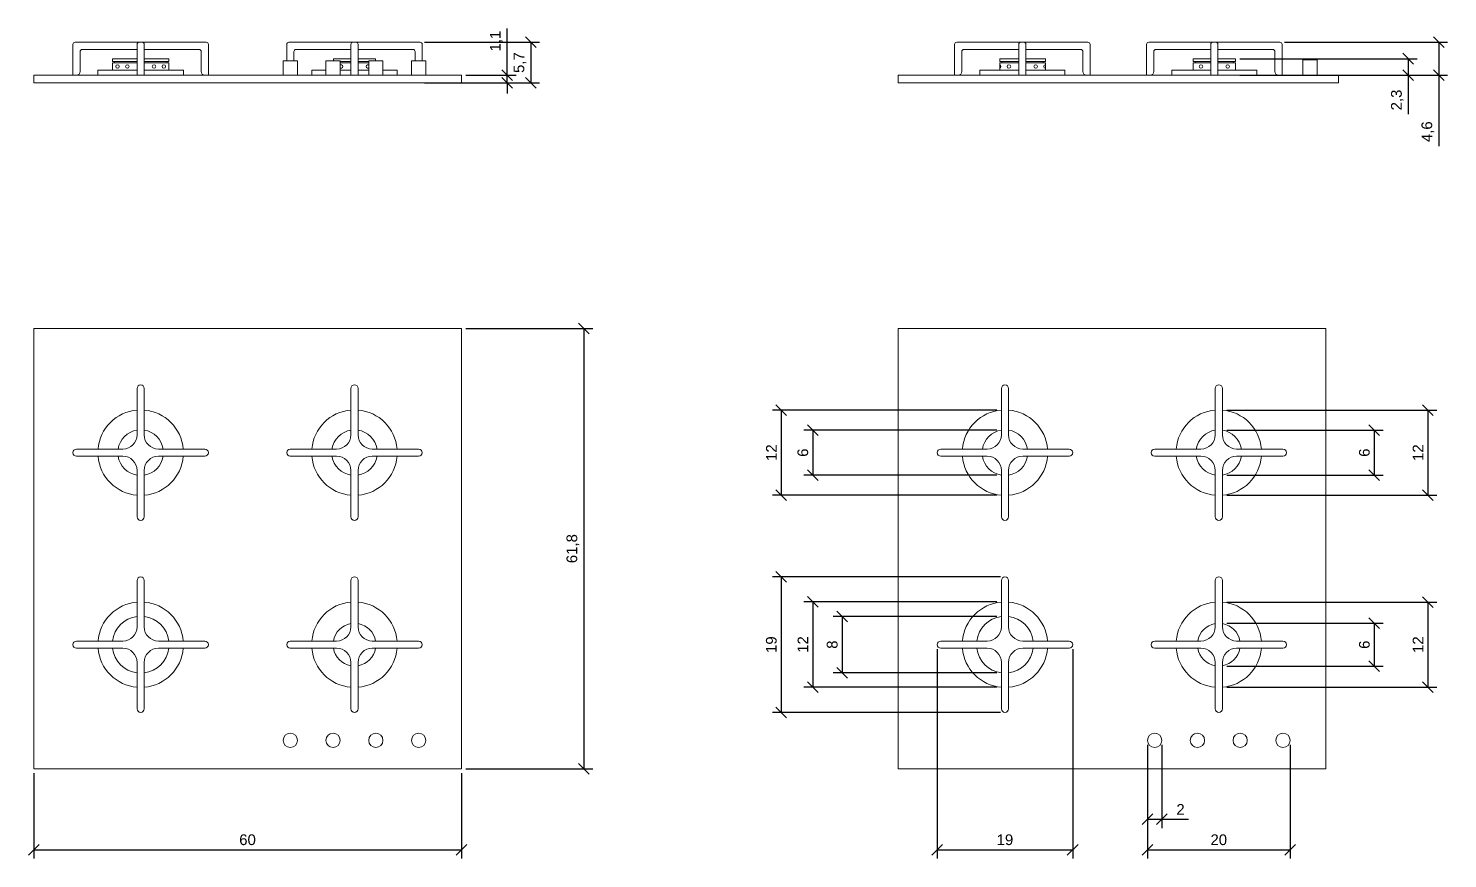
# Model space of a CAD drawing. Header units: millimetres. Extents: x 2850 to 3400, y 1669 to 1786.
# Drawn here: x 3200.7 to 3399.8, y 1669.2 to 1785.7 of the extents above; entities that cross this region are included whole.
import ezdxf

# ---------------------------------------------------------------- set-up
doc = ezdxf.new("R2010")
doc.units = ezdxf.units.MM
doc.layers.add('L_OGGETTI', color=7, linetype='Continuous', lineweight=20)
doc.layers.add('L_QUOTE', color=7, linetype='Continuous', lineweight=0)
doc.styles.get("Standard").update_dxf_attribs({"font": 'arial.ttf'})
doc.dimstyles.new('ISO-25', dxfattribs={"dimtxt": 2.5, "dimasz": 2.5, "dimexe": 1.25, "dimexo": 0.625, "dimtad": 1, "dimtxsty": 'Standard', "dimcen": 2.5, "dimadec": 0, "dimazin": 0, "dimtfac": 1, "dimtmove": 0, "dimatfit": 3, "dimfxl": 1, "dimarcsym": 0})

# ---------------------------------------------------------------- blocks, each defined once
blk = doc.blocks.new('_Oblique')
at = {"color": 0, "linetype": 'ByBlock', "lineweight": -2}
blk.add_line((-0.5, -0.5), (0.5, 0.5), dxfattribs=at)
blk = doc.blocks.new('*D1')
at = {"layer": 'Defpoints', "color": 0, "transparency": 16777216}
for p in [(3201.45, 1681.83), (3261.45, 1681.83), (3261.45, 1670.49)]:
    blk.add_point(p, dxfattribs=at)
at = {"layer": 'L_QUOTE', "color": 0, "lineweight": -2, "transparency": 16777216}
for p, q in [((3201.45, 1681.21), (3201.45, 1669.24)), ((3261.45, 1681.21), (3261.45, 1669.24)), ((3201.45, 1670.49), (3261.45, 1670.49))]:
    blk.add_line(p, q, dxfattribs=at)
at = {"layer": 'L_QUOTE', "color": 0, "lineweight": -2, "transparency": 16777216, "xscale": 1.5, "yscale": 1.5, "zscale": 1.5, "rotation": 180}
blk.add_blockref('_Oblique', (3201.45, 1670.49), dxfattribs=at)
at = {"layer": 'L_QUOTE', "color": 0, "lineweight": -2, "transparency": 16777216, "xscale": 1.5, "yscale": 1.5, "zscale": 1.5}
blk.add_blockref('_Oblique', (3261.45, 1670.49), dxfattribs=at)
at = {"layer": 'L_QUOTE', "color": 0, "transparency": 16777216, "insert": (3231.45, 1671.88), "char_height": 1.5, "attachment_point": 5}
blk.add_mtext('60', dxfattribs=at)
blk = doc.blocks.new('*D2')
at = {"layer": 'Defpoints', "color": 0, "transparency": 16777216}
for p in [(3261.45, 1743.63), (3261.45, 1681.83), (3278.62, 1681.83)]:
    blk.add_point(p, dxfattribs=at)
at = {"layer": 'L_QUOTE', "color": 0, "lineweight": -2, "transparency": 16777216}
for p, q in [((3262.08, 1743.63), (3279.87, 1743.63)), ((3278.62, 1743.63), (3278.62, 1681.83)), ((3262.08, 1681.83), (3279.87, 1681.83))]:
    blk.add_line(p, q, dxfattribs=at)
at = {"layer": 'L_QUOTE', "color": 0, "lineweight": -2, "transparency": 16777216, "xscale": 1.5, "yscale": 1.5, "zscale": 1.5}
for p, rotation in [((3278.62, 1743.63), 90), ((3278.62, 1681.83), 270)]:
    blk.add_blockref('_Oblique', p, dxfattribs=dict(at, rotation=rotation))
at = {"layer": 'L_QUOTE', "color": 0, "lineweight": 5, "transparency": 16777216, "insert": (3277.09, 1712.73), "char_height": 1.5, "attachment_point": 5, "rotation": 90}
blk.add_mtext('61,8', dxfattribs=at)
blk = doc.blocks.new('*D3')
at = {"layer": 'Defpoints', "color": 0, "transparency": 16777216}
for p in [(3255.65, 1783.78), (3255.65, 1778.08), (3271.18, 1778.08)]:
    blk.add_point(p, dxfattribs=at)
at = {"layer": 'L_QUOTE', "color": 0, "lineweight": -2, "transparency": 16777216}
for p, q in [((3256.28, 1783.78), (3272.43, 1783.78)), ((3271.18, 1783.78), (3271.18, 1778.08)), ((3256.28, 1778.08), (3272.43, 1778.08))]:
    blk.add_line(p, q, dxfattribs=at)
at = {"layer": 'L_QUOTE', "color": 0, "lineweight": -2, "transparency": 16777216, "xscale": 1.5, "yscale": 1.5, "zscale": 1.5}
for p, rotation in [((3271.18, 1783.78), 90), ((3271.18, 1778.08), 270)]:
    blk.add_blockref('_Oblique', p, dxfattribs=dict(at, rotation=rotation))
at = {"layer": 'L_QUOTE', "color": 0, "lineweight": 0, "transparency": 16777216, "insert": (3269.66, 1780.93), "char_height": 1.5, "attachment_point": 5, "rotation": 90}
blk.add_mtext('5,7', dxfattribs=at)
blk = doc.blocks.new('*D4')
at = {"layer": 'Defpoints', "color": 0, "transparency": 16777216}
for p in [(3261.45, 1779.18), (3261.45, 1778.08), (3267.88, 1779.18)]:
    blk.add_point(p, dxfattribs=at)
at = {"layer": 'L_QUOTE', "color": 0, "lineweight": -2, "transparency": 16777216}
for p, q in [((3267.88, 1779.18), (3267.88, 1785.73)), ((3262.08, 1779.18), (3269.13, 1779.18)), ((3262.08, 1778.08), (3269.13, 1778.08)), ((3267.88, 1778.08), (3267.88, 1779.18)), ((3267.88, 1778.08), (3267.88, 1776.58))]:
    blk.add_line(p, q, dxfattribs=at)
at = {"layer": 'L_QUOTE', "color": 0, "lineweight": -2, "transparency": 16777216, "xscale": 1.5, "yscale": 1.5, "zscale": 1.5}
for p, rotation in [((3267.88, 1779.18), 270), ((3267.88, 1778.08), 90)]:
    blk.add_blockref('_Oblique', p, dxfattribs=dict(at, rotation=rotation))
at = {"layer": 'L_QUOTE', "color": 0, "lineweight": 0, "transparency": 16777216, "insert": (3266.35, 1783.95), "char_height": 1.5, "attachment_point": 5, "rotation": 90}
blk.add_mtext('1,1', dxfattribs=at)
blk = doc.blocks.new('*D5')
at = {"layer": 'Defpoints', "color": 0, "transparency": 16777216}
for p in [(3328.21, 1699.26), (3347.21, 1699.26), (3347.21, 1670.49)]:
    blk.add_point(p, dxfattribs=at)
at = {"layer": 'L_QUOTE', "color": 0, "lineweight": -2, "transparency": 16777216}
for p, q in [((3328.21, 1698.64), (3328.21, 1669.24)), ((3347.21, 1698.64), (3347.21, 1669.24)), ((3328.21, 1670.49), (3347.21, 1670.49))]:
    blk.add_line(p, q, dxfattribs=at)
at = {"layer": 'L_QUOTE', "color": 0, "lineweight": -2, "transparency": 16777216, "xscale": 1.5, "yscale": 1.5, "zscale": 1.5, "rotation": 180}
blk.add_blockref('_Oblique', (3328.21, 1670.49), dxfattribs=at)
at = {"layer": 'L_QUOTE', "color": 0, "lineweight": -2, "transparency": 16777216, "xscale": 1.5, "yscale": 1.5, "zscale": 1.5}
blk.add_blockref('_Oblique', (3347.21, 1670.49), dxfattribs=at)
at = {"layer": 'L_QUOTE', "color": 0, "transparency": 16777216, "insert": (3337.71, 1671.88), "char_height": 1.5, "attachment_point": 5}
blk.add_mtext('19', dxfattribs=at)
blk = doc.blocks.new('*D6')
at = {"layer": 'Defpoints', "color": 0, "transparency": 16777216}
for p in [(3337.71, 1708.76), (3306.33, 1689.76), (3337.71, 1689.76)]:
    blk.add_point(p, dxfattribs=at)
at = {"layer": 'L_QUOTE', "color": 0, "lineweight": -2, "transparency": 16777216}
for p, q in [((3337.09, 1708.76), (3305.08, 1708.76)), ((3306.33, 1708.76), (3306.33, 1689.76)), ((3337.09, 1689.76), (3305.08, 1689.76))]:
    blk.add_line(p, q, dxfattribs=at)
at = {"layer": 'L_QUOTE', "color": 0, "lineweight": -2, "transparency": 16777216, "xscale": 1.5, "yscale": 1.5, "zscale": 1.5}
for p, rotation in [((3306.33, 1708.76), 90), ((3306.33, 1689.76), 270)]:
    blk.add_blockref('_Oblique', p, dxfattribs=dict(at, rotation=rotation))
at = {"layer": 'L_QUOTE', "color": 0, "transparency": 16777216, "insert": (3304.94, 1699.26), "char_height": 1.5, "attachment_point": 5, "rotation": 90}
blk.add_mtext('19', dxfattribs=at)
blk = doc.blocks.new('*D7')
at = {"layer": 'Defpoints', "color": 0, "transparency": 16777216}
for p in [(3337.21, 1705.28), (3310.75, 1693.28), (3337.21, 1693.28)]:
    blk.add_point(p, dxfattribs=at)
at = {"layer": 'L_QUOTE', "color": 0, "lineweight": -2, "transparency": 16777216}
for p, q in [((3336.59, 1705.28), (3309.5, 1705.28)), ((3310.75, 1705.28), (3310.75, 1693.28)), ((3336.59, 1693.28), (3309.5, 1693.28))]:
    blk.add_line(p, q, dxfattribs=at)
at = {"layer": 'L_QUOTE', "color": 0, "lineweight": -2, "transparency": 16777216, "xscale": 1.5, "yscale": 1.5, "zscale": 1.5}
for p, rotation in [((3310.75, 1705.28), 90), ((3310.75, 1693.28), 270)]:
    blk.add_blockref('_Oblique', p, dxfattribs=dict(at, rotation=rotation))
at = {"layer": 'L_QUOTE', "color": 0, "transparency": 16777216, "insert": (3309.37, 1699.28), "char_height": 1.5, "attachment_point": 5, "rotation": 90}
blk.add_mtext('12', dxfattribs=at)
blk = doc.blocks.new('*D8')
at = {"layer": 'Defpoints', "color": 0, "transparency": 16777216}
for p in [(3337.21, 1703.23), (3314.87, 1695.29), (3337.21, 1695.29)]:
    blk.add_point(p, dxfattribs=at)
at = {"layer": 'L_QUOTE', "color": 0, "lineweight": -2, "transparency": 16777216}
for p, q in [((3336.59, 1703.23), (3313.62, 1703.23)), ((3314.87, 1703.23), (3314.87, 1695.29)), ((3336.59, 1695.29), (3313.62, 1695.29))]:
    blk.add_line(p, q, dxfattribs=at)
at = {"layer": 'L_QUOTE', "color": 0, "lineweight": -2, "transparency": 16777216, "xscale": 1.5, "yscale": 1.5, "zscale": 1.5}
for p, rotation in [((3314.87, 1703.23), 90), ((3314.87, 1695.29), 270)]:
    blk.add_blockref('_Oblique', p, dxfattribs=dict(at, rotation=rotation))
at = {"layer": 'L_QUOTE', "color": 0, "transparency": 16777216, "insert": (3313.48, 1699.26), "char_height": 1.5, "attachment_point": 5, "rotation": 90}
blk.add_mtext('8', dxfattribs=at)
blk = doc.blocks.new('*D9')
at = {"layer": 'Defpoints', "color": 0, "transparency": 16777216}
for p in [(3357.71, 1685.83), (3377.71, 1685.83), (3377.71, 1670.49)]:
    blk.add_point(p, dxfattribs=at)
at = {"layer": 'L_QUOTE', "color": 0, "lineweight": -2, "transparency": 16777216}
for p, q in [((3357.71, 1685.21), (3357.71, 1669.24)), ((3377.71, 1685.21), (3377.71, 1669.24)), ((3357.71, 1670.49), (3377.71, 1670.49))]:
    blk.add_line(p, q, dxfattribs=at)
at = {"layer": 'L_QUOTE', "color": 0, "lineweight": -2, "transparency": 16777216, "xscale": 1.5, "yscale": 1.5, "zscale": 1.5, "rotation": 180}
blk.add_blockref('_Oblique', (3357.71, 1670.49), dxfattribs=at)
at = {"layer": 'L_QUOTE', "color": 0, "lineweight": -2, "transparency": 16777216, "xscale": 1.5, "yscale": 1.5, "zscale": 1.5}
blk.add_blockref('_Oblique', (3377.71, 1670.49), dxfattribs=at)
at = {"layer": 'L_QUOTE', "color": 0, "transparency": 16777216, "insert": (3367.71, 1671.88), "char_height": 1.5, "attachment_point": 5}
blk.add_mtext('20', dxfattribs=at)
blk = doc.blocks.new('*D10')
at = {"layer": 'Defpoints', "color": 0, "transparency": 16777216}
for p in [(3357.71, 1685.83), (3359.71, 1685.83), (3359.71, 1674.76)]:
    blk.add_point(p, dxfattribs=at)
at = {"layer": 'L_QUOTE', "color": 0, "lineweight": -2, "transparency": 16777216}
for p, q in [((3357.71, 1685.21), (3357.71, 1673.51)), ((3359.71, 1685.21), (3359.71, 1673.51)), ((3357.71, 1674.76), (3359.71, 1674.76)), ((3359.71, 1674.76), (3363.46, 1674.76))]:
    blk.add_line(p, q, dxfattribs=at)
at = {"layer": 'L_QUOTE', "color": 0, "lineweight": -2, "transparency": 16777216, "xscale": 1.5, "yscale": 1.5, "zscale": 1.5, "rotation": 180}
blk.add_blockref('_Oblique', (3357.71, 1674.76), dxfattribs=at)
at = {"layer": 'L_QUOTE', "color": 0, "lineweight": -2, "transparency": 16777216, "xscale": 1.5, "yscale": 1.5, "zscale": 1.5}
blk.add_blockref('_Oblique', (3359.71, 1674.76), dxfattribs=at)
at = {"layer": 'L_QUOTE', "color": 0, "transparency": 16777216, "insert": (3362.34, 1676.14), "char_height": 1.5, "attachment_point": 5}
blk.add_mtext('2', dxfattribs=at)
blk = doc.blocks.new('*D11')
at = {"layer": 'Defpoints', "color": 0, "transparency": 16777216}
for p in [(3368.21, 1705.24), (3368.21, 1693.28), (3397.04, 1693.28)]:
    blk.add_point(p, dxfattribs=at)
at = {"layer": 'L_QUOTE', "color": 0, "lineweight": -2, "transparency": 16777216}
for p, q in [((3368.84, 1705.24), (3398.29, 1705.24)), ((3397.04, 1705.24), (3397.04, 1693.28)), ((3368.84, 1693.28), (3398.29, 1693.28))]:
    blk.add_line(p, q, dxfattribs=at)
at = {"layer": 'L_QUOTE', "color": 0, "lineweight": -2, "transparency": 16777216, "xscale": 1.5, "yscale": 1.5, "zscale": 1.5}
for p, rotation in [((3397.04, 1705.24), 90), ((3397.04, 1693.28), 270)]:
    blk.add_blockref('_Oblique', p, dxfattribs=dict(at, rotation=rotation))
at = {"layer": 'L_QUOTE', "color": 0, "transparency": 16777216, "insert": (3395.66, 1699.26), "char_height": 1.5, "attachment_point": 5, "rotation": 90}
blk.add_mtext('12', dxfattribs=at)
blk = doc.blocks.new('*D12')
at = {"layer": 'Defpoints', "color": 0, "transparency": 16777216}
for p in [(3368.21, 1702.26), (3368.21, 1696.24), (3389.53, 1696.24)]:
    blk.add_point(p, dxfattribs=at)
at = {"layer": 'L_QUOTE', "color": 0, "lineweight": -2, "transparency": 16777216}
for p, q in [((3368.84, 1702.26), (3390.78, 1702.26)), ((3389.53, 1702.26), (3389.53, 1696.24)), ((3368.84, 1696.24), (3390.78, 1696.24))]:
    blk.add_line(p, q, dxfattribs=at)
at = {"layer": 'L_QUOTE', "color": 0, "lineweight": -2, "transparency": 16777216, "xscale": 1.5, "yscale": 1.5, "zscale": 1.5}
for p, rotation in [((3389.53, 1702.26), 90), ((3389.53, 1696.24), 270)]:
    blk.add_blockref('_Oblique', p, dxfattribs=dict(at, rotation=rotation))
at = {"layer": 'L_QUOTE', "color": 0, "transparency": 16777216, "insert": (3388.14, 1699.25), "char_height": 1.5, "attachment_point": 5, "rotation": 90}
blk.add_mtext('6', dxfattribs=at)
blk = doc.blocks.new('*D13')
at = {"layer": 'Defpoints', "color": 0, "transparency": 16777216}
for p in [(3368.21, 1732.18), (3368.21, 1720.22), (3397.04, 1720.22)]:
    blk.add_point(p, dxfattribs=at)
at = {"layer": 'L_QUOTE', "color": 0, "lineweight": -2, "transparency": 16777216}
for p, q in [((3368.84, 1732.18), (3398.29, 1732.18)), ((3397.04, 1732.18), (3397.04, 1720.22)), ((3368.84, 1720.22), (3398.29, 1720.22))]:
    blk.add_line(p, q, dxfattribs=at)
at = {"layer": 'L_QUOTE', "color": 0, "lineweight": -2, "transparency": 16777216, "xscale": 1.5, "yscale": 1.5, "zscale": 1.5}
for p, rotation in [((3397.04, 1732.18), 90), ((3397.04, 1720.22), 270)]:
    blk.add_blockref('_Oblique', p, dxfattribs=dict(at, rotation=rotation))
at = {"layer": 'L_QUOTE', "color": 0, "transparency": 16777216, "insert": (3395.66, 1726.2), "char_height": 1.5, "attachment_point": 5, "rotation": 90}
blk.add_mtext('12', dxfattribs=at)
blk = doc.blocks.new('*D14')
at = {"layer": 'Defpoints', "color": 0, "transparency": 16777216}
for p in [(3368.21, 1729.36), (3368.21, 1723.04), (3389.53, 1723.04)]:
    blk.add_point(p, dxfattribs=at)
at = {"layer": 'L_QUOTE', "color": 0, "lineweight": -2, "transparency": 16777216}
for p, q in [((3368.84, 1729.36), (3390.78, 1729.36)), ((3389.53, 1729.36), (3389.53, 1723.04)), ((3368.84, 1723.04), (3390.78, 1723.04))]:
    blk.add_line(p, q, dxfattribs=at)
at = {"layer": 'L_QUOTE', "color": 0, "lineweight": -2, "transparency": 16777216, "xscale": 1.5, "yscale": 1.5, "zscale": 1.5}
for p, rotation in [((3389.53, 1729.36), 90), ((3389.53, 1723.04), 270)]:
    blk.add_blockref('_Oblique', p, dxfattribs=dict(at, rotation=rotation))
at = {"layer": 'L_QUOTE', "color": 0, "transparency": 16777216, "insert": (3388.14, 1726.2), "char_height": 1.5, "attachment_point": 5, "rotation": 90}
blk.add_mtext('6', dxfattribs=at)
blk = doc.blocks.new('*D15')
at = {"layer": 'Defpoints', "color": 0, "transparency": 16777216}
for p in [(3337.21, 1732.18), (3306.33, 1720.22), (3337.21, 1720.22)]:
    blk.add_point(p, dxfattribs=at)
at = {"layer": 'L_QUOTE', "color": 0, "lineweight": -2, "transparency": 16777216}
for p, q in [((3336.59, 1732.18), (3305.08, 1732.18)), ((3306.33, 1732.18), (3306.33, 1720.22)), ((3336.59, 1720.22), (3305.08, 1720.22))]:
    blk.add_line(p, q, dxfattribs=at)
at = {"layer": 'L_QUOTE', "color": 0, "lineweight": -2, "transparency": 16777216, "xscale": 1.5, "yscale": 1.5, "zscale": 1.5}
for p, rotation in [((3306.33, 1732.18), 90), ((3306.33, 1720.22), 270)]:
    blk.add_blockref('_Oblique', p, dxfattribs=dict(at, rotation=rotation))
at = {"layer": 'L_QUOTE', "color": 0, "transparency": 16777216, "insert": (3304.95, 1726.2), "char_height": 1.5, "attachment_point": 5, "rotation": 90}
blk.add_mtext('12', dxfattribs=at)
blk = doc.blocks.new('*D16')
at = {"layer": 'Defpoints', "color": 0, "transparency": 16777216}
for p in [(3337.21, 1729.36), (3310.75, 1723.04), (3337.21, 1723.04)]:
    blk.add_point(p, dxfattribs=at)
at = {"layer": 'L_QUOTE', "color": 0, "lineweight": -2, "transparency": 16777216}
for p, q in [((3336.59, 1729.36), (3309.5, 1729.36)), ((3310.75, 1729.36), (3310.75, 1723.04)), ((3336.59, 1723.04), (3309.5, 1723.04))]:
    blk.add_line(p, q, dxfattribs=at)
at = {"layer": 'L_QUOTE', "color": 0, "lineweight": -2, "transparency": 16777216, "xscale": 1.5, "yscale": 1.5, "zscale": 1.5}
for p, rotation in [((3310.75, 1729.36), 90), ((3310.75, 1723.04), 270)]:
    blk.add_blockref('_Oblique', p, dxfattribs=dict(at, rotation=rotation))
at = {"layer": 'L_QUOTE', "color": 0, "transparency": 16777216, "insert": (3309.36, 1726.2), "char_height": 1.5, "attachment_point": 5, "rotation": 90}
blk.add_mtext('6', dxfattribs=at)
blk = doc.blocks.new('*D17')
at = {"layer": 'Defpoints', "color": 0, "transparency": 16777216}
for p in [(3376.28, 1783.78), (3376.28, 1779.18), (3398.56, 1779.18)]:
    blk.add_point(p, dxfattribs=at)
at = {"layer": 'L_QUOTE', "color": 0, "lineweight": -2, "transparency": 16777216}
for p, q in [((3376.91, 1783.78), (3399.81, 1783.78)), ((3398.56, 1783.78), (3398.56, 1779.18)), ((3376.91, 1779.18), (3399.81, 1779.18)), ((3398.56, 1779.18), (3398.56, 1769.21))]:
    blk.add_line(p, q, dxfattribs=at)
at = {"layer": 'L_QUOTE', "color": 0, "lineweight": -2, "transparency": 16777216, "xscale": 1.5, "yscale": 1.5, "zscale": 1.5}
for p, rotation in [((3398.56, 1783.78), 90), ((3398.56, 1779.18), 270)]:
    blk.add_blockref('_Oblique', p, dxfattribs=dict(at, rotation=rotation))
at = {"layer": 'L_QUOTE', "color": 0, "transparency": 16777216, "insert": (3397.04, 1771.23), "char_height": 1.5, "attachment_point": 5, "rotation": 90}
blk.add_mtext('4,6', dxfattribs=at)
blk = doc.blocks.new('*D18')
at = {"layer": 'Defpoints', "color": 0, "transparency": 16777216}
for p in [(3370.04, 1781.48), (3370.04, 1779.18), (3394.29, 1779.18)]:
    blk.add_point(p, dxfattribs=at)
at = {"layer": 'L_QUOTE', "color": 0, "lineweight": -2, "transparency": 16777216}
for p, q in [((3370.67, 1781.48), (3395.54, 1781.48)), ((3394.29, 1781.48), (3394.29, 1779.18)), ((3370.67, 1779.18), (3395.54, 1779.18)), ((3394.29, 1779.18), (3394.29, 1773.67))]:
    blk.add_line(p, q, dxfattribs=at)
at = {"layer": 'L_QUOTE', "color": 0, "lineweight": -2, "transparency": 16777216, "xscale": 1.5, "yscale": 1.5, "zscale": 1.5}
for p, rotation in [((3394.29, 1781.48), 90), ((3394.29, 1779.18), 270)]:
    blk.add_blockref('_Oblique', p, dxfattribs=dict(at, rotation=rotation))
at = {"layer": 'L_QUOTE', "color": 0, "transparency": 16777216, "insert": (3392.77, 1775.68), "char_height": 1.5, "attachment_point": 5, "rotation": 90}
blk.add_mtext('2,3', dxfattribs=at)

msp = doc.modelspace()

# ---------------------------------------------------------------- linework, layer by layer
at = {"layer": 'L_OGGETTI'}
for p, q in [((3206.953, 1783.48), (3206.953, 1779.18)), ((3207.253, 1783.78), (3225.653, 1783.78)), ((3207.953, 1782.48), (3207.953, 1779.68)), ((3215.953, 1782.78), (3208.253, 1782.78)), ((3215.953, 1783.78), (3216.953, 1783.78)), ((3215.953, 1779.18), (3215.953, 1783.48)), ((3215.953, 1783.48), (3215.953, 1782.78)), ((3216.953, 1783.48), (3216.953, 1779.18)), ((3216.953, 1783.48), (3216.953, 1782.78)), ((3216.953, 1782.78), (3224.653, 1782.78)), ((3224.953, 1782.48), (3224.953, 1779.68)), ((3225.953, 1779.18), (3225.953, 1783.48)), ((3236.953, 1781.18), (3236.953, 1783.48)), ((3237.253, 1783.78), (3255.653, 1783.78)), ((3237.953, 1782.48), (3237.953, 1781.18)), ((3238.253, 1782.78), (3245.953, 1782.78)), ((3245.953, 1779.18), (3245.953, 1783.48)), ((3245.953, 1783.48), (3245.953, 1782.78)), ((3246.953, 1783.48), (3246.953, 1779.18)), ((3246.953, 1783.48), (3246.953, 1782.78)), ((3246.953, 1782.78), (3254.653, 1782.78)), ((3254.953, 1782.48), (3254.953, 1781.18)), ((3255.953, 1781.18), (3255.953, 1783.48)), ((3330.644, 1782.78), (3330.644, 1783.48)), ((3330.644, 1779.18), (3330.644, 1782.78)), ((3330.944, 1783.78), (3349.344, 1783.78)), ((3331.644, 1779.68), (3331.644, 1782.48)), ((3331.944, 1782.78), (3339.644, 1782.78)), ((3339.644, 1779.18), (3339.644, 1783.48)), ((3340.644, 1779.18), (3340.644, 1783.48)), ((3340.644, 1782.78), (3348.344, 1782.78)), ((3348.644, 1779.68), (3348.644, 1782.48)), ((3349.644, 1780.88), (3349.644, 1783.48)), ((3357.584, 1782.78), (3357.584, 1783.48)), ((3357.584, 1779.18), (3357.584, 1782.78)), ((3357.884, 1783.78), (3376.284, 1783.78)), ((3358.584, 1779.68), (3358.584, 1782.48)), ((3358.884, 1782.78), (3366.584, 1782.78)), ((3366.584, 1779.18), (3366.584, 1783.48)), ((3367.584, 1779.18), (3367.584, 1783.48)), ((3367.584, 1782.78), (3375.284, 1782.78)), ((3375.584, 1779.68), (3375.584, 1782.48)), ((3376.584, 1779.18), (3376.584, 1783.48)), ((3215.953, 1781.48), (3212.485, 1781.48)), ((3212.485, 1781.08), (3212.485, 1781.48)), ((3212.485, 1781.08), (3215.953, 1781.08)), ((3215.953, 1780.88), (3212.485, 1780.88)), ((3212.485, 1780.88), (3212.785, 1780.88)), ((3212.485, 1780.88), (3212.485, 1779.88)), ((3212.785, 1780.88), (3212.785, 1781.08)), ((3216.953, 1781.48), (3220.422, 1781.48)), ((3216.953, 1781.08), (3220.422, 1781.08)), ((3220.422, 1780.88), (3216.953, 1780.88)), ((3220.122, 1780.88), (3220.122, 1781.08)), ((3220.422, 1780.88), (3220.122, 1780.88)), ((3220.422, 1781.08), (3220.422, 1781.48)), ((3220.422, 1780.88), (3220.422, 1779.88)), ((3238.453, 1781.18), (3236.453, 1781.18)), ((3236.453, 1781.18), (3236.453, 1779.18)), ((3238.453, 1779.18), (3238.453, 1781.18)), ((3244.453, 1781.18), (3242.453, 1781.18)), ((3242.453, 1781.18), (3242.453, 1779.18)), ((3245.953, 1781.48), (3243.495, 1781.48)), ((3243.495, 1781.48), (3243.495, 1781.18)), ((3244.453, 1779.18), (3244.453, 1781.18)), ((3244.453, 1781.08), (3245.953, 1781.08)), ((3245.953, 1780.88), (3244.453, 1780.88)), ((3249.412, 1781.48), (3246.953, 1781.48)), ((3246.953, 1781.08), (3248.453, 1781.08)), ((3248.453, 1780.88), (3246.953, 1780.88)), ((3248.453, 1779.18), (3248.453, 1781.18)), ((3248.453, 1781.18), (3250.453, 1781.18)), ((3249.412, 1781.48), (3249.412, 1781.18)), ((3250.453, 1781.18), (3250.453, 1779.18)), ((3254.453, 1779.18), (3254.453, 1781.18)), ((3254.453, 1781.18), (3256.453, 1781.18)), ((3256.453, 1781.18), (3256.453, 1779.18)), ((3336.983, 1781.08), (3336.983, 1781.48)), ((3336.983, 1781.48), (3339.644, 1781.48)), ((3336.983, 1781.08), (3339.644, 1781.08)), ((3336.983, 1779.88), (3336.983, 1780.88)), ((3336.983, 1780.88), (3339.644, 1780.88)), ((3336.983, 1780.88), (3337.283, 1780.88)), ((3337.283, 1780.88), (3337.283, 1781.08)), ((3340.644, 1781.48), (3343.383, 1781.48)), ((3340.644, 1781.08), (3343.383, 1781.08)), ((3340.644, 1780.88), (3343.383, 1780.88)), ((3343.083, 1780.88), (3343.083, 1781.08)), ((3343.383, 1780.88), (3343.083, 1780.88)), ((3343.383, 1781.08), (3343.383, 1781.48)), ((3343.383, 1779.88), (3343.383, 1780.88)), ((3349.644, 1780.88), (3349.644, 1779.18)), ((3364.126, 1781.08), (3364.126, 1781.48)), ((3364.126, 1781.48), (3366.584, 1781.48)), ((3364.126, 1781.08), (3366.584, 1781.08)), ((3364.126, 1779.88), (3364.126, 1780.88)), ((3364.126, 1780.88), (3366.584, 1780.88)), ((3364.126, 1780.88), (3364.426, 1780.88)), ((3364.426, 1780.88), (3364.426, 1781.08)), ((3367.584, 1781.48), (3370.042, 1781.48)), ((3367.584, 1781.08), (3370.042, 1781.08)), ((3367.584, 1780.88), (3370.042, 1780.88)), ((3369.742, 1780.88), (3369.742, 1781.08)), ((3370.042, 1780.88), (3369.742, 1780.88)), ((3370.042, 1781.08), (3370.042, 1781.48)), ((3370.042, 1779.88), (3370.042, 1780.88)), ((3379.514, 1779.18), (3379.514, 1781.33)), ((3379.514, 1781.33), (3381.514, 1781.33)), ((3381.514, 1779.18), (3381.514, 1781.33)), ((3201.453, 1778.08), (3201.453, 1779.18)), ((3201.453, 1779.18), (3261.453, 1779.18)), ((3201.453, 1778.08), (3261.453, 1778.08)), ((3210.453, 1779.88), (3215.953, 1779.88)), ((3210.453, 1779.88), (3210.453, 1779.18)), ((3213.203, 1779.88), (3211.828, 1779.88)), ((3213.203, 1779.88), (3214.578, 1779.88)), ((3216.953, 1779.88), (3222.453, 1779.88)), ((3216.953, 1779.88), (3218.328, 1779.88)), ((3222.453, 1779.88), (3222.453, 1779.18)), ((3242.453, 1779.18), (3238.453, 1779.18)), ((3240.453, 1779.88), (3242.453, 1779.88)), ((3240.453, 1779.88), (3240.453, 1779.18)), ((3242.453, 1779.88), (3241.828, 1779.88)), ((3244.453, 1779.88), (3245.953, 1779.88)), ((3244.453, 1779.88), (3244.578, 1779.88)), ((3246.453, 1779.18), (3244.453, 1779.18)), ((3246.953, 1779.88), (3248.453, 1779.88)), ((3246.953, 1779.88), (3248.328, 1779.88)), ((3250.453, 1779.88), (3252.453, 1779.88)), ((3252.453, 1779.88), (3252.453, 1779.18)), ((3261.453, 1778.08), (3261.453, 1779.18)), ((3322.714, 1778.08), (3322.714, 1779.18)), ((3322.714, 1779.18), (3384.514, 1779.18)), ((3322.714, 1778.08), (3384.514, 1778.08)), ((3330.644, 1779.18), (3331.644, 1779.18)), ((3331.644, 1779.18), (3331.144, 1779.18)), ((3334.165, 1779.88), (3339.644, 1779.88)), ((3334.165, 1779.88), (3334.165, 1779.18)), ((3339.644, 1779.88), (3338.514, 1779.88)), ((3340.644, 1779.88), (3346.123, 1779.88)), ((3340.644, 1779.88), (3341.774, 1779.88)), ((3346.123, 1779.88), (3346.123, 1779.18)), ((3349.644, 1779.18), (3348.644, 1779.18)), ((3348.644, 1779.18), (3349.144, 1779.18)), ((3363.714, 1779.18), (3359.714, 1779.18)), ((3361.105, 1779.88), (3366.584, 1779.88)), ((3361.105, 1779.88), (3361.105, 1779.18)), ((3366.584, 1779.88), (3365.454, 1779.88)), ((3367.714, 1779.18), (3365.714, 1779.18)), ((3367.584, 1779.88), (3373.063, 1779.88)), ((3367.584, 1779.88), (3368.714, 1779.88)), ((3373.063, 1779.88), (3373.063, 1779.18)), ((3384.514, 1778.08), (3384.514, 1779.18)), ((3201.453, 1743.631), (3261.453, 1743.631)), ((3201.453, 1743.631), (3201.453, 1681.831)), ((3261.453, 1743.631), (3261.453, 1681.831)), ((3322.714, 1743.631), (3382.714, 1743.631)), ((3322.714, 1743.631), (3322.714, 1681.831)), ((3382.714, 1743.631), (3382.714, 1681.831)), ((3215.953, 1735.201), (3215.953, 1728.701)), ((3215.953, 1735.201), (3215.953, 1734.701)), ((3216.953, 1729.701), (3216.953, 1735.201)), ((3245.953, 1735.201), (3245.953, 1728.701)), ((3245.953, 1735.201), (3245.953, 1734.701)), ((3246.953, 1729.701), (3246.953, 1735.201)), ((3337.214, 1735.201), (3337.214, 1728.701)), ((3337.214, 1735.201), (3337.214, 1734.701)), ((3338.214, 1729.701), (3338.214, 1735.201)), ((3367.214, 1735.201), (3367.214, 1728.701)), ((3367.214, 1735.201), (3367.214, 1734.701)), ((3368.214, 1729.701), (3368.214, 1735.201)), ((3216.953, 1729.701), (3216.953, 1728.701)), ((3246.953, 1729.701), (3246.953, 1728.701)), ((3338.214, 1729.701), (3338.214, 1728.701)), ((3368.214, 1729.701), (3368.214, 1728.701)), ((3213.953, 1726.701), (3207.453, 1726.701)), ((3218.953, 1726.701), (3218.953, 1726.701)), ((3218.953, 1726.701), (3219.953, 1726.701)), ((3220.245, 1726.701), (3219.953, 1726.701)), ((3222.245, 1726.701), (3220.245, 1726.701)), ((3222.245, 1726.701), (3223.656, 1726.701)), ((3223.656, 1726.701), (3224.683, 1726.701)), ((3224.169, 1726.701), (3224.169, 1726.701)), ((3224.683, 1726.701), (3225.453, 1726.701)), ((3243.953, 1726.701), (3237.453, 1726.701)), ((3248.953, 1726.701), (3248.953, 1726.701)), ((3248.953, 1726.701), (3249.953, 1726.701)), ((3250.245, 1726.701), (3249.953, 1726.701)), ((3252.245, 1726.701), (3250.245, 1726.701)), ((3252.245, 1726.701), (3253.656, 1726.701)), ((3253.656, 1726.701), (3254.683, 1726.701)), ((3254.169, 1726.701), (3254.169, 1726.701)), ((3254.683, 1726.701), (3255.453, 1726.701)), ((3335.214, 1726.701), (3328.714, 1726.701)), ((3340.214, 1726.701), (3340.214, 1726.701)), ((3340.214, 1726.701), (3341.214, 1726.701)), ((3341.505, 1726.701), (3341.214, 1726.701)), ((3343.505, 1726.701), (3341.505, 1726.701)), ((3343.505, 1726.701), (3344.916, 1726.701)), ((3344.916, 1726.701), (3345.943, 1726.701)), ((3345.43, 1726.701), (3345.43, 1726.701)), ((3345.943, 1726.701), (3346.714, 1726.701)), ((3365.214, 1726.701), (3358.714, 1726.701)), ((3370.214, 1726.701), (3370.214, 1726.701)), ((3370.214, 1726.701), (3371.214, 1726.701)), ((3371.505, 1726.701), (3371.214, 1726.701)), ((3373.505, 1726.701), (3371.505, 1726.701)), ((3373.505, 1726.701), (3374.916, 1726.701)), ((3374.916, 1726.701), (3375.943, 1726.701)), ((3375.43, 1726.701), (3375.43, 1726.701)), ((3375.943, 1726.701), (3376.714, 1726.701)), ((3213.953, 1725.701), (3207.453, 1725.701)), ((3218.953, 1725.701), (3219.953, 1725.701)), ((3219.953, 1725.701), (3225.453, 1725.701)), ((3219.953, 1725.701), (3219.953, 1725.701)), ((3219.953, 1725.701), (3219.953, 1725.701)), ((3243.953, 1725.701), (3237.453, 1725.701)), ((3248.953, 1725.701), (3249.953, 1725.701)), ((3249.953, 1725.701), (3255.453, 1725.701)), ((3249.953, 1725.701), (3249.953, 1725.701)), ((3249.953, 1725.701), (3249.953, 1725.701)), ((3335.214, 1725.701), (3328.714, 1725.701)), ((3340.214, 1725.701), (3341.214, 1725.701)), ((3341.214, 1725.701), (3346.714, 1725.701)), ((3341.214, 1725.701), (3341.214, 1725.701)), ((3341.214, 1725.701), (3341.214, 1725.701)), ((3365.214, 1725.701), (3358.714, 1725.701)), ((3370.214, 1725.701), (3371.214, 1725.701)), ((3371.214, 1725.701), (3376.714, 1725.701)), ((3371.214, 1725.701), (3371.214, 1725.701)), ((3371.214, 1725.701), (3371.214, 1725.701)), ((3215.953, 1723.701), (3215.953, 1717.201)), ((3216.953, 1722.701), (3216.953, 1723.664)), ((3216.953, 1723.664), (3216.953, 1723.664)), ((3216.953, 1717.201), (3216.953, 1722.701)), ((3216.953, 1722.701), (3216.953, 1722.701)), ((3216.953, 1722.701), (3216.953, 1722.701)), ((3245.953, 1723.701), (3245.953, 1717.201)), ((3246.953, 1722.701), (3246.953, 1723.664)), ((3246.953, 1723.664), (3246.953, 1723.664)), ((3246.953, 1717.201), (3246.953, 1722.701)), ((3246.953, 1722.701), (3246.953, 1722.701)), ((3246.953, 1722.701), (3246.953, 1722.701)), ((3337.214, 1723.701), (3337.214, 1717.201)), ((3338.214, 1722.701), (3338.214, 1723.664)), ((3338.214, 1723.664), (3338.214, 1723.664)), ((3338.214, 1717.201), (3338.214, 1722.701)), ((3338.214, 1722.701), (3338.214, 1722.701)), ((3338.214, 1722.701), (3338.214, 1722.701)), ((3367.214, 1723.701), (3367.214, 1717.201)), ((3368.214, 1722.701), (3368.214, 1723.664)), ((3368.214, 1723.664), (3368.214, 1723.664)), ((3368.214, 1717.201), (3368.214, 1722.701)), ((3368.214, 1722.701), (3368.214, 1722.701)), ((3368.214, 1722.701), (3368.214, 1722.701)), ((3215.953, 1708.261), (3215.953, 1701.761)), ((3215.953, 1708.261), (3215.953, 1707.761)), ((3216.953, 1702.761), (3216.953, 1708.261)), ((3245.953, 1708.261), (3245.953, 1701.761)), ((3245.953, 1708.261), (3245.953, 1707.761)), ((3246.953, 1702.761), (3246.953, 1708.261)), ((3337.214, 1708.261), (3337.214, 1701.761)), ((3337.214, 1708.261), (3337.214, 1707.761)), ((3338.214, 1702.761), (3338.214, 1708.261)), ((3367.214, 1708.261), (3367.214, 1701.761)), ((3367.214, 1708.261), (3367.214, 1707.761)), ((3368.214, 1702.761), (3368.214, 1708.261)), ((3216.953, 1702.761), (3216.953, 1701.761)), ((3246.953, 1702.761), (3246.953, 1701.761)), ((3338.214, 1702.761), (3338.214, 1701.761)), ((3368.214, 1702.761), (3368.214, 1701.761)), ((3213.953, 1699.761), (3207.453, 1699.761)), ((3213.953, 1698.761), (3207.453, 1698.761)), ((3218.953, 1699.761), (3218.953, 1699.761)), ((3218.953, 1699.761), (3219.953, 1699.761)), ((3218.953, 1698.761), (3219.953, 1698.761)), ((3220.245, 1699.761), (3219.953, 1699.761)), ((3219.953, 1698.761), (3225.453, 1698.761)), ((3219.953, 1698.761), (3219.953, 1698.761)), ((3219.953, 1698.761), (3219.953, 1698.761)), ((3222.245, 1699.761), (3220.245, 1699.761)), ((3222.245, 1699.761), (3223.656, 1699.761)), ((3223.656, 1699.761), (3224.683, 1699.761)), ((3224.169, 1699.761), (3224.169, 1699.761)), ((3224.683, 1699.761), (3225.453, 1699.761)), ((3243.953, 1699.761), (3237.453, 1699.761)), ((3243.953, 1698.761), (3237.453, 1698.761)), ((3248.953, 1699.761), (3248.953, 1699.761)), ((3248.953, 1699.761), (3249.953, 1699.761)), ((3248.953, 1698.761), (3249.953, 1698.761)), ((3250.245, 1699.761), (3249.953, 1699.761)), ((3249.953, 1698.761), (3255.453, 1698.761)), ((3249.953, 1698.761), (3249.953, 1698.761)), ((3249.953, 1698.761), (3249.953, 1698.761)), ((3252.245, 1699.761), (3250.245, 1699.761)), ((3252.245, 1699.761), (3253.656, 1699.761)), ((3253.656, 1699.761), (3254.683, 1699.761)), ((3254.169, 1699.761), (3254.169, 1699.761)), ((3254.683, 1699.761), (3255.453, 1699.761)), ((3335.214, 1699.761), (3328.714, 1699.761)), ((3335.214, 1698.761), (3328.714, 1698.761)), ((3340.214, 1699.761), (3340.214, 1699.761)), ((3340.214, 1699.761), (3341.214, 1699.761)), ((3340.214, 1698.761), (3341.214, 1698.761)), ((3341.505, 1699.761), (3341.214, 1699.761)), ((3341.214, 1698.761), (3346.714, 1698.761)), ((3341.214, 1698.761), (3341.214, 1698.761)), ((3341.214, 1698.761), (3341.214, 1698.761)), ((3343.505, 1699.761), (3341.505, 1699.761)), ((3343.505, 1699.761), (3344.916, 1699.761)), ((3344.916, 1699.761), (3345.943, 1699.761)), ((3345.43, 1699.761), (3345.43, 1699.761)), ((3345.943, 1699.761), (3346.714, 1699.761)), ((3365.214, 1699.761), (3358.714, 1699.761)), ((3365.214, 1698.761), (3358.714, 1698.761)), ((3370.214, 1699.761), (3370.214, 1699.761)), ((3370.214, 1699.761), (3371.214, 1699.761)), ((3370.214, 1698.761), (3371.214, 1698.761)), ((3371.505, 1699.761), (3371.214, 1699.761)), ((3371.214, 1698.761), (3376.714, 1698.761)), ((3371.214, 1698.761), (3371.214, 1698.761)), ((3371.214, 1698.761), (3371.214, 1698.761)), ((3373.505, 1699.761), (3371.505, 1699.761)), ((3373.505, 1699.761), (3374.916, 1699.761)), ((3374.916, 1699.761), (3375.943, 1699.761)), ((3375.43, 1699.761), (3375.43, 1699.761)), ((3375.943, 1699.761), (3376.714, 1699.761)), ((3215.953, 1696.761), (3215.953, 1690.261)), ((3216.953, 1695.761), (3216.953, 1696.724)), ((3216.953, 1696.724), (3216.953, 1696.724)), ((3245.953, 1696.761), (3245.953, 1690.261)), ((3246.953, 1695.761), (3246.953, 1696.724)), ((3246.953, 1696.724), (3246.953, 1696.724)), ((3337.214, 1696.761), (3337.214, 1690.261)), ((3338.214, 1695.761), (3338.214, 1696.724)), ((3338.214, 1696.724), (3338.214, 1696.724)), ((3367.214, 1696.761), (3367.214, 1690.261)), ((3368.214, 1695.761), (3368.214, 1696.724)), ((3368.214, 1696.724), (3368.214, 1696.724)), ((3216.953, 1690.261), (3216.953, 1695.761)), ((3216.953, 1695.761), (3216.953, 1695.761)), ((3216.953, 1695.761), (3216.953, 1695.761)), ((3246.953, 1690.261), (3246.953, 1695.761)), ((3246.953, 1695.761), (3246.953, 1695.761)), ((3246.953, 1695.761), (3246.953, 1695.761)), ((3338.214, 1690.261), (3338.214, 1695.761)), ((3338.214, 1695.761), (3338.214, 1695.761)), ((3338.214, 1695.761), (3338.214, 1695.761)), ((3368.214, 1690.261), (3368.214, 1695.761)), ((3368.214, 1695.761), (3368.214, 1695.761)), ((3368.214, 1695.761), (3368.214, 1695.761)), ((3261.453, 1681.831), (3201.453, 1681.831)), ((3382.714, 1681.831), (3322.714, 1681.831))]:
    msp.add_line(p, q, dxfattribs=at)
for centre, radius in [((3213.203, 1780.38), 0.25), ((3214.578, 1780.38), 0.25), ((3218.328, 1780.38), 0.25), ((3219.703, 1780.38), 0.25), ((3338.264, 1780.38), 0.25), ((3342.024, 1780.38), 0.25), ((3365.204, 1780.38), 0.25), ((3368.964, 1780.38), 0.25), ((3237.453, 1685.831), 1), ((3243.453, 1685.831), 1), ((3249.453, 1685.831), 1), ((3255.453, 1685.831), 1), ((3358.714, 1685.831), 1), ((3364.714, 1685.831), 1), ((3370.714, 1685.831), 1), ((3376.714, 1685.831), 1)]:
    msp.add_circle(centre, radius, dxfattribs=at)
for centre, radius, start, end in [((3207.253, 1783.48), 0.3, 90, 180), ((3208.253, 1782.48), 0.3, 90, 180), ((3216.253, 1783.48), 0.3, 90, 180), ((3216.653, 1783.48), 0.3, 0, 90), ((3224.653, 1782.48), 0.3, 0, 90), ((3225.653, 1783.48), 0.3, 0, 90), ((3237.253, 1783.48), 0.3, 90, 180), ((3238.253, 1782.48), 0.3, 90, 180), ((3246.253, 1783.48), 0.3, 90, 180), ((3246.653, 1783.48), 0.3, 0, 90), ((3254.653, 1782.48), 0.3, 0, 90), ((3255.653, 1783.48), 0.3, 0, 90), ((3330.944, 1783.48), 0.3, 90, 180), ((3331.944, 1782.48), 0.3, 90, 180), ((3339.944, 1783.48), 0.3, 90, 180), ((3340.344, 1783.48), 0.3, 0, 90), ((3348.344, 1782.48), 0.3, 0, 90), ((3349.344, 1783.48), 0.3, 360, 90), ((3357.884, 1783.48), 0.3, 90, 180), ((3358.884, 1782.48), 0.3, 90, 180), ((3366.884, 1783.48), 0.3, 90, 180), ((3367.284, 1783.48), 0.3, 0, 90), ((3375.284, 1782.48), 0.3, 0, 90), ((3376.284, 1783.48), 0.3, 360, 90), ((3244.578, 1780.38), 0.25, 240, 120), ((3248.328, 1780.38), 0.25, 60, 300), ((3336.889, 1780.38), 0.25, 292.16131, 67.83869), ((3343.399, 1780.38), 0.25, 93.53965, 266.46035), ((3207.453, 1779.68), 0.5, 270, 0), ((3225.453, 1779.68), 0.5, 180, 270), ((3331.144, 1779.68), 0.5, 270, 0), ((3349.144, 1779.68), 0.5, 180, 270), ((3358.084, 1779.68), 0.5, 270, 0), ((3376.084, 1779.68), 0.5, 180, 270), ((3216.453, 1735.201), 0.5, 0, 180), ((3246.453, 1735.201), 0.5, 0, 180), ((3337.714, 1735.201), 0.5, 0, 180), ((3367.714, 1735.201), 0.5, 0, 180), ((3216.453, 1726.201), 6, 94.78019, 175.21981), ((3216.453, 1726.201), 6, 4.78019, 85.21981), ((3246.453, 1726.201), 6, 94.78019, 175.21981), ((3246.453, 1726.201), 6, 4.78019, 85.21981), ((3337.714, 1726.201), 6, 94.78019, 175.21981), ((3337.714, 1726.201), 6, 4.78019, 85.21981), ((3367.714, 1726.201), 6, 94.78019, 175.21981), ((3367.714, 1726.201), 6, 4.78019, 85.21981), ((3216.453, 1726.201), 3.2, 98.9893, 171.0107), ((3213.953, 1728.701), 2, 270, 0), ((3216.453, 1726.201), 3.2, 8.9893, 81.0107), ((3218.953, 1728.701), 2, 180, 270), ((3246.453, 1726.201), 3.2, 98.9893, 171.0107), ((3243.953, 1728.701), 2, 270, 0), ((3246.453, 1726.201), 3.2, 8.9893, 81.0107), ((3248.953, 1728.701), 2, 180, 270), ((3337.714, 1726.201), 3.2, 98.9893, 171.0107), ((3335.214, 1728.701), 2, 270, 0), ((3337.714, 1726.201), 3.2, 8.9893, 81.0107), ((3340.214, 1728.701), 2, 180, 270), ((3367.714, 1726.201), 3.2, 98.9893, 171.0107), ((3365.214, 1728.701), 2, 270, 0), ((3367.714, 1726.201), 3.2, 8.9893, 81.0107), ((3370.214, 1728.701), 2, 180, 270), ((3207.453, 1726.201), 0.5, 90, 270), ((3225.453, 1726.201), 0.5, 270, 90), ((3237.453, 1726.201), 0.5, 90, 270), ((3255.453, 1726.201), 0.5, 270, 90), ((3328.714, 1726.201), 0.5, 90, 270), ((3346.714, 1726.201), 0.5, 270, 90), ((3358.714, 1726.201), 0.5, 90, 270), ((3376.714, 1726.201), 0.5, 270, 90), ((3216.453, 1726.201), 6, 184.78019, 265.21981), ((3216.453, 1726.201), 3.2, 188.9893, 261.0107), ((3213.953, 1723.701), 2, 0, 90), ((3218.953, 1723.701), 2, 90, 180), ((3216.453, 1726.201), 6, 274.78019, 355.21981), ((3216.453, 1726.201), 6, 274.78019, 355.21981), ((3216.453, 1726.201), 3.2, 278.9893, 351.0107), ((3246.453, 1726.201), 6, 184.78019, 265.21981), ((3246.453, 1726.201), 3.2, 188.9893, 261.0107), ((3243.953, 1723.701), 2, 0, 90), ((3248.953, 1723.701), 2, 90, 180), ((3246.453, 1726.201), 6, 274.78019, 355.21981), ((3246.453, 1726.201), 6, 274.78019, 355.21981), ((3246.453, 1726.201), 3.2, 278.9893, 351.0107), ((3337.714, 1726.201), 6, 184.78019, 265.21981), ((3337.714, 1726.201), 3.2, 188.9893, 261.0107), ((3335.214, 1723.701), 2, 0, 90), ((3340.214, 1723.701), 2, 90, 180), ((3337.714, 1726.201), 6, 274.78019, 355.21981), ((3337.714, 1726.201), 6, 274.78019, 355.21981), ((3337.714, 1726.201), 3.2, 278.9893, 351.0107), ((3367.714, 1726.201), 6, 184.78019, 265.21981), ((3367.714, 1726.201), 3.2, 188.9893, 261.0107), ((3365.214, 1723.701), 2, 0, 90), ((3370.214, 1723.701), 2, 90, 180), ((3367.714, 1726.201), 6, 274.78019, 355.21981), ((3367.714, 1726.201), 6, 274.78019, 355.21981), ((3367.714, 1726.201), 3.2, 278.9893, 351.0107), ((3216.453, 1717.201), 0.5, 180, 0), ((3246.453, 1717.201), 0.5, 180, 0), ((3337.714, 1717.201), 0.5, 180, 0), ((3367.714, 1717.201), 0.5, 180, 0), ((3216.453, 1708.261), 0.5, 0, 180), ((3246.453, 1708.261), 0.5, 0, 180), ((3337.714, 1708.261), 0.5, 0, 180), ((3367.714, 1708.261), 0.5, 0, 180), ((3216.453, 1699.261), 6, 94.78019, 175.21981), ((3216.453, 1699.261), 6, 94.78019, 175.21981), ((3216.453, 1699.261), 6, 4.78019, 85.21981), ((3216.453, 1699.261), 6, 4.78019, 85.21981), ((3246.453, 1699.261), 6, 94.78019, 175.21981), ((3246.453, 1699.261), 6, 94.78019, 175.21981), ((3246.453, 1699.261), 6, 4.78019, 85.21981), ((3337.714, 1699.261), 6, 94.78019, 175.21981), ((3337.714, 1699.261), 6, 94.78019, 175.21981), ((3337.714, 1699.261), 6, 4.78019, 85.21981), ((3337.714, 1699.261), 6, 4.78019, 85.21981), ((3367.714, 1699.261), 6, 94.78019, 175.21981), ((3367.714, 1699.261), 6, 94.78019, 175.21981), ((3367.714, 1699.261), 6, 4.78019, 85.21981), ((3216.453, 1699.261), 4, 97.18076, 172.81924), ((3216.453, 1699.261), 4, 7.18076, 82.81924), ((3337.714, 1699.261), 4, 97.18076, 172.81924), ((3337.714, 1699.261), 4, 7.18076, 82.81924), ((3213.953, 1701.761), 2, 270, 0), ((3218.953, 1701.761), 2, 180, 270), ((3246.453, 1699.261), 3, 99.59407, 170.40593), ((3243.953, 1701.761), 2, 270, 0), ((3246.453, 1699.261), 3, 9.59407, 80.40593), ((3248.953, 1701.761), 2, 180, 270), ((3335.214, 1701.761), 2, 270, 0), ((3340.214, 1701.761), 2, 180, 270), ((3367.714, 1699.261), 3, 99.59407, 170.40593), ((3365.214, 1701.761), 2, 270, 0), ((3367.714, 1699.261), 3, 9.59407, 80.40593), ((3370.214, 1701.761), 2, 180, 270), ((3207.453, 1699.261), 0.5, 90, 270), ((3216.453, 1699.261), 6, 184.78019, 265.21981), ((3216.453, 1699.261), 6, 184.78019, 265.21981), ((3216.453, 1699.261), 4, 187.18076, 262.81924), ((3213.953, 1696.761), 2, 0, 90), ((3218.953, 1696.761), 2, 90, 180), ((3216.453, 1699.261), 6, 274.78019, 355.21981), ((3216.453, 1699.261), 6, 274.78019, 355.21981), ((3216.453, 1699.261), 4, 277.18076, 352.81924), ((3225.453, 1699.261), 0.5, 270, 90), ((3237.453, 1699.261), 0.5, 90, 270), ((3246.453, 1699.261), 6, 184.78019, 265.21981), ((3246.453, 1699.261), 3, 189.59407, 260.40593), ((3243.953, 1696.761), 2, 0, 90), ((3248.953, 1696.761), 2, 90, 180), ((3246.453, 1699.261), 6, 274.78019, 355.21981), ((3246.453, 1699.261), 3, 279.59407, 350.40593), ((3255.453, 1699.261), 0.5, 270, 90), ((3328.714, 1699.261), 0.5, 90, 270), ((3337.714, 1699.261), 6, 184.78019, 265.21981), ((3337.714, 1699.261), 6, 184.78019, 265.21981), ((3337.714, 1699.261), 4, 187.18076, 262.81924), ((3335.214, 1696.761), 2, 0, 90), ((3340.214, 1696.761), 2, 90, 180), ((3337.714, 1699.261), 6, 274.78019, 355.21981), ((3337.714, 1699.261), 6, 274.78019, 355.21981), ((3337.714, 1699.261), 4, 277.18076, 352.81924), ((3346.714, 1699.261), 0.5, 270, 90), ((3358.714, 1699.261), 0.5, 90, 270), ((3367.714, 1699.261), 6, 184.78019, 265.21981), ((3367.714, 1699.261), 3, 189.59407, 260.40593), ((3365.214, 1696.761), 2, 0, 90), ((3370.214, 1696.761), 2, 90, 180), ((3367.714, 1699.261), 6, 274.78019, 355.21981), ((3367.714, 1699.261), 3, 279.59407, 350.40593), ((3376.714, 1699.261), 0.5, 270, 90), ((3216.453, 1690.261), 0.5, 180, 0), ((3246.453, 1690.261), 0.5, 180, 0), ((3337.714, 1690.261), 0.5, 180, 0), ((3367.714, 1690.261), 0.5, 180, 0)]:
    msp.add_arc(centre, radius, start, end, dxfattribs=at)

# ---------------------------------------------------------------- dimensions: what is measured, and where the dimension line sits
at = {"layer": 'L_QUOTE', "lineweight": 0}
dim = msp.add_linear_dim(base=(3271.178, 1778.08), p1=(3255.653, 1783.78), p2=(3255.653, 1778.08), angle=90, dimstyle='ISO-25', override={"dimtxt": 1.5, "dimasz": 1.5, "dimblk1": 'Oblique', "dimblk2": 'Oblique', "dimsah": 1}, dxfattribs=at)
dim.commit()
dim.dimension.update_dxf_attribs({"geometry": '*D3', "text_midpoint": (3271.178, 1780.93), "dimtype": 160})
dim = msp.add_linear_dim(base=(3267.879, 1779.18), p1=(3261.453, 1778.08), p2=(3261.453, 1779.18), angle=90, dimstyle='ISO-25', override={"dimtxt": 1.5, "dimasz": 1.5, "dimblk1": 'Oblique', "dimblk2": 'Oblique', "dimsah": 1}, dxfattribs=at)
dim.commit()
dim.dimension.update_dxf_attribs({"geometry": '*D4', "text_midpoint": (3266.353, 1783.955)})
at = {"layer": 'L_QUOTE'}
dim = msp.add_linear_dim(base=(3398.563, 1779.18), p1=(3376.284, 1783.78), p2=(3376.284, 1779.18), angle=90, dimstyle='ISO-25', override={"dimtxt": 1.5, "dimasz": 1.5, "dimblk1": 'Oblique', "dimblk2": 'Oblique', "dimsah": 1}, dxfattribs=at)
dim.commit()
dim.dimension.update_dxf_attribs({"geometry": '*D17', "text_midpoint": (3398.563, 1771.229), "dimtype": 160})
for base, p1, p2, picture, middle in [((3394.292, 1779.18), (3370.042, 1781.48), (3370.042, 1779.18), '*D18', (3392.766, 1775.676)), ((3306.327, 1689.761), (3337.714, 1708.761), (3337.714, 1689.761), '*D6', (3304.936, 1699.261)), ((3310.749, 1693.282), (3337.214, 1705.282), (3337.214, 1693.282), '*D7', (3309.371, 1699.282))]:
    dim = msp.add_linear_dim(base=base, p1=p1, p2=p2, angle=90, dimstyle='ISO-25', override={"dimtxt": 1.5, "dimasz": 1.5, "dimblk1": 'Oblique', "dimblk2": 'Oblique', "dimsah": 1}, dxfattribs=at)
    dim.commit()
    dim.dimension.update_dxf_attribs({"geometry": picture, "text_midpoint": middle})
at = {"layer": 'L_QUOTE', "lineweight": 5}
dim = msp.add_linear_dim(base=(3278.618, 1681.831), p1=(3261.453, 1743.631), p2=(3261.453, 1681.831), angle=90, dimstyle='ISO-25', override={"dimtxt": 1.5, "dimasz": 1.5, "dimblk1": 'Oblique', "dimblk2": 'Oblique', "dimsah": 1}, dxfattribs=at)
dim.commit()
dim.dimension.update_dxf_attribs({"geometry": '*D2', "text_midpoint": (3277.091, 1712.731)})
at = {"layer": 'L_QUOTE'}
for base, p1, p2, text, picture, middle in [((3306.327, 1720.222), (3337.214, 1732.18), (3337.214, 1720.222), '12', '*D15', (3304.949, 1726.201)), ((3397.038, 1720.222), (3368.214, 1732.18), (3368.214, 1720.222), '12', '*D13', (3395.66, 1726.201)), ((3310.749, 1723.041), (3337.214, 1729.362), (3337.214, 1723.041), '6', '*D16', (3309.358, 1726.201)), ((3389.533, 1723.041), (3368.214, 1729.362), (3368.214, 1723.041), '6', '*D14', (3388.142, 1726.201)), ((3397.038, 1693.282), (3368.214, 1705.24), (3368.214, 1693.282), '12', '*D11', (3395.66, 1699.261)), ((3389.533, 1696.243), (3368.214, 1702.261), (3368.214, 1696.243), '6', '*D12', (3388.142, 1699.252))]:
    dim = msp.add_linear_dim(base=base, p1=p1, p2=p2, angle=90, text=text, dimstyle='ISO-25', override={"dimtxt": 1.5, "dimasz": 1.5, "dimblk1": 'Oblique', "dimblk2": 'Oblique', "dimsah": 1}, dxfattribs=at)
    dim.commit()
    dim.dimension.update_dxf_attribs({"geometry": picture, "text_midpoint": middle})
dim = msp.add_linear_dim(base=(3314.868, 1695.293), p1=(3337.214, 1703.23), p2=(3337.214, 1695.293), angle=90, text='8', dimstyle='ISO-25', override={"dimtxt": 1.5, "dimasz": 1.5, "dimblk1": 'Oblique', "dimblk2": 'Oblique', "dimsah": 1}, dxfattribs=at)
dim.commit()
dim.dimension.update_dxf_attribs({"geometry": '*D8', "text_midpoint": (3314.868, 1699.261), "dimtype": 160})
for base, p1, p2, picture, middle in [((3347.214, 1670.488), (3328.214, 1699.261), (3347.214, 1699.261), '*D5', (3337.714, 1671.879)), ((3377.714, 1670.488), (3357.714, 1685.831), (3377.714, 1685.831), '*D9', (3367.714, 1671.879)), ((3359.714, 1674.757), (3357.714, 1685.831), (3359.714, 1685.831), '*D10', (3362.336, 1676.135)), ((3261.453, 1670.488), (3201.453, 1681.831), (3261.453, 1681.831), '*D1', (3231.453, 1671.879))]:
    dim = msp.add_linear_dim(base=base, p1=p1, p2=p2, dimstyle='ISO-25', override={"dimtxt": 1.5, "dimasz": 1.5, "dimblk1": 'Oblique', "dimblk2": 'Oblique', "dimsah": 1}, dxfattribs=at)
    dim.commit()
    dim.dimension.update_dxf_attribs({"geometry": picture, "text_midpoint": middle})

doc.saveas('drawing.dxf')
